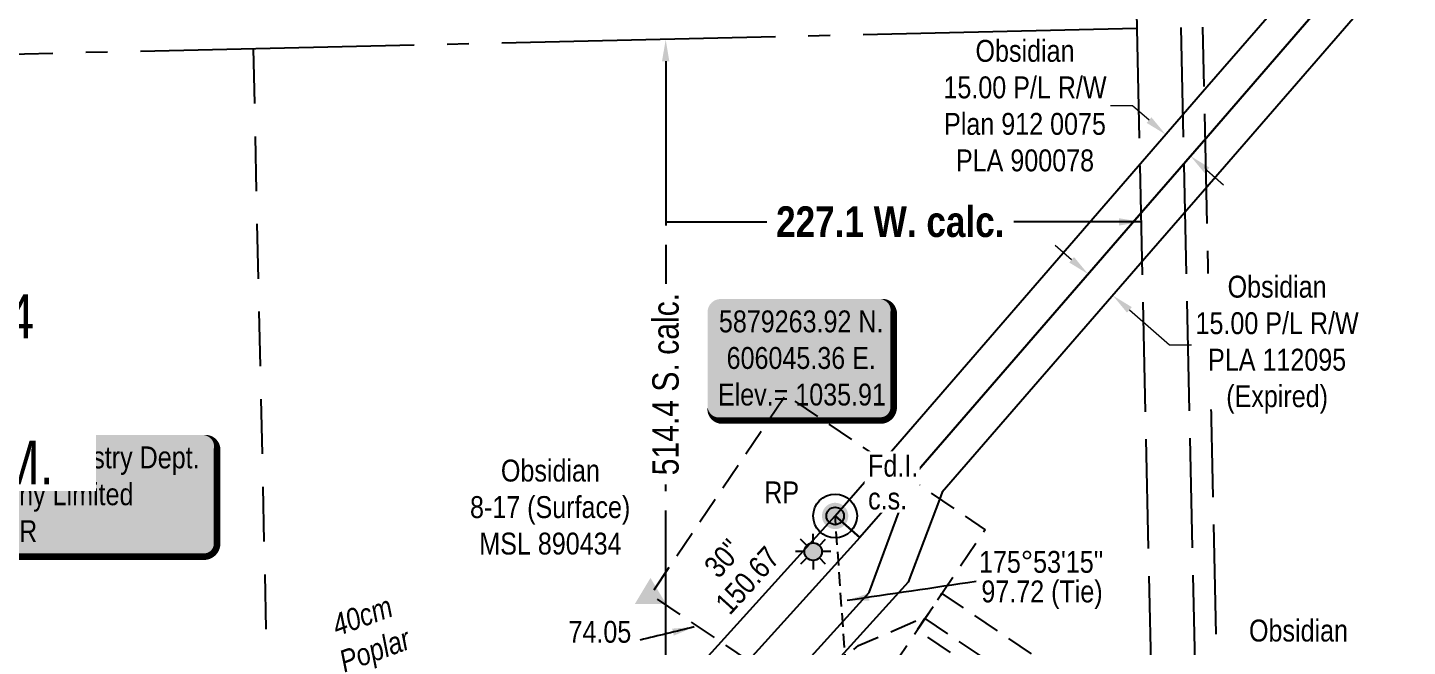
# Model space of a CAD drawing. Extents: x 600150 to 611140, y 5875920 to 5882157.
# Drawn here: x 605677 to 606307, y 5879204 to 5879487 of the extents above; entities that cross this region are included whole.
import ezdxf
from ezdxf.enums import TextEntityAlignment as Align

# ---------------------------------------------------------------- set-up
doc = ezdxf.new("R2010")
doc.units = 0
doc.header["$LTSCALE"] = 5
doc.header["$PDSIZE"] = 0.5
for name, pattern in [('foc-ACCESSROAD', [3.75, 2.5, -1.25]), ('foc-COORDS', [16.75, 15, -1.75]), ('foc-FLOWLINE', [3.75, 2.5, -1.25]), ('foc-LSD', [8, 5, -3]), ('foc-QUARTERLINE', [33, 25, -3, 2, -3]), ('foc-TIELINE', [1.875, 1.25, -0.625]), ('foc-UNSURVEYED', [12.5, 10, -2.5])]:
    doc.linetypes.add(name, pattern=pattern)
doc.layers.get('Defpoints').update_dxf_attribs({"color": 9})
for name, color, linetype in [('35', 37, 'Continuous'), ('C-AR', 13, 'foc-ACCESSROAD'), ('C-RW', 13, 'Continuous'), ('C-SYMBOL', 7, 'Continuous'), ('C-WS', 13, 'foc-ACCESSROAD'), ('C-WS-S', 13, 'Continuous'), ('DETAIL-T', 7, 'Continuous'), ('F-EZE', 190, 'foc-FLOWLINE'), ('L-BD', 7, 'Continuous'), ('L-MON', 1, 'Continuous'), ('L-QSEC', 8, 'foc-QUARTERLINE'), ('L-SECLBL', 7, 'Continuous'), ('L-SECTION-LSD', 7, 'foc-LSD'), ('L-TIE', 7, 'foc-TIELINE'), ('L-TIE-T', 7, 'Continuous'), ('L-USEC', 7, 'foc-UNSURVEYED'), ('P-OFFSETS', 7, 'foc-COORDS'), ('T-BUSH-T', 110, 'Continuous')]:
    doc.layers.add(name, color=color, linetype=linetype)
for name, color, linetype, lineweight in [('C-AR-T', 13, 'Continuous', 9), ('C-RW-T', 13, 'Continuous', 9), ('C-WS-T', 13, 'Continuous', 9)]:
    doc.layers.add(name, color=color, linetype=linetype, lineweight=lineweight)
doc.styles.add('175L', font='ARIALN.TTF', dxfattribs={"height": 20})
doc.styles.add('80', font='ARIALN.TTF', dxfattribs={"height": 10})
doc.styles.add('80CG', font='ARIALN.TTF', dxfattribs={"height": 10})
doc.styles.add('80L', font='ARIALN.TTF', dxfattribs={"height": 10})
doc.styles.add('80LS', font='ARIALNI.TTF', dxfattribs={"height": 10})
doc.dimstyles.new('CG2011', dxfattribs={"dimscale": 5, "dimtxt": 9, "dimasz": 2, "dimexe": 0.2, "dimexo": 0.0625, "dimgap": 0.5, "dimtad": 0, "dimtih": 1, "dimtoh": 1, "dimzin": 0, "dimdsep": 46, "dimtxsty": '80CG', "dimcen": 0.1, "dimse1": 1, "dimse2": 1, "dimclrd": 256, "dimclrt": 256, "dimaunit": 1, "dimadec": 4, "dimazin": 0, "dimtfac": 0.06, "dimtofl": 0, "dimtmove": 0, "dimatfit": 1, "dimfxl": 0.2, "dimtolj": 1, "dimtzin": 0, "dimlwd": -1, "dimarcsym": 0})
doc.dimstyles.new('Compass 5 000', dxfattribs={"dimscale": 5, "dimtxt": 9, "dimasz": 2, "dimexe": 0.2, "dimexo": 0.0625, "dimgap": 0.5, "dimtad": 0, "dimtih": 1, "dimtoh": 1, "dimzin": 0, "dimdsep": 46, "dimtxsty": '80CG', "dimcen": 0.1, "dimse1": 1, "dimse2": 1, "dimclrd": 256, "dimclrt": 256, "dimaunit": 1, "dimadec": 4, "dimazin": 0, "dimtfac": 0.06, "dimtofl": 0, "dimtmove": 0, "dimatfit": 1, "dimfxl": 0.2, "dimtolj": 1, "dimtzin": 0, "dimlwd": -1, "dimarcsym": 0})

# ---------------------------------------------------------------- blocks, each defined once
blk = doc.blocks.new('*U378')
h = blk.add_hatch(color=255)
edge = h.paths.add_edge_path()
edge.add_line((-151.5, -28.5), (151.5, -28.5))
edge.add_arc((151.5, -22.5), 6, 270, 360)
edge.add_line((157.5, -22.5), (157.5, 21))
edge.add_arc((151.5, 21), 6, 0, 90)
edge.add_line((151.5, 27), (-151.5, 27))
edge.add_arc((-151.5, 21), 6, 90, 180)
edge.add_line((-157.5, 21), (-157.5, -22.5))
edge.add_arc((-151.5, -22.5), 6, 180, 270)
at = {"color": 44, "flags": 128}
blk.add_lwpolyline([(-151.5, -28.5, 3, 3, 0), (151.5, -28.5, 3, 3, 0.414214), (157.5, -22.5, 3, 3, 0), (157.5, 21, 3, 0, 0.414214), (151.5, 27, 0, 0, 0), (-151.5, 27, 0, 0, 0.414214), (-157.5, 21, 0, 0, 0), (-157.5, -22.5, 0, 3, 0.414214)], format="xyseb", close=True, dxfattribs=at)
at = {"color": 44, "style": '80'}
blk.add_attdef('ENTER_TEXT_001', (-35.99, -5), '', height=10, dxfattribs=at)
blk = doc.blocks.new('*D380')
at = {"layer": 'C-RW-T', "transparency": 16777216}
for p, q in [((606181.15, 5879451.17), (606171.15, 5879451.17)), ((606188.7, 5879444.62), (606181.15, 5879451.17)), ((606215.15, 5879421.7), (606222.71, 5879415.15))]:
    blk.add_line(p, q, dxfattribs=at)
for points in [[(606189.8, 5879445.88), (606187.61, 5879443.36), (606196.26, 5879438.07)], [(606216.24, 5879422.96), (606214.06, 5879420.44), (606207.59, 5879428.25)]]:
    blk.add_solid(points, dxfattribs=at)
at = {"layer": 'Defpoints', "color": 0, "transparency": 16777216}
for p in [(606196.26, 5879438.07), (606136.41, 5879368.99), (606147.74, 5879359.17)]:
    blk.add_point(p, dxfattribs=at)
at = {"layer": 'C-RW-T', "transparency": 16777216, "insert": (606132.06, 5879451.17), "char_height": 10, "attachment_point": 5, "style": '80CG'}
blk.add_mtext('\\A1;Obsidian\\P15.00 P/L R/W\\PPlan 912 0075\\PPLA 900078', dxfattribs=at)
blk = doc.blocks.new('GAS')
h = blk.add_hatch(color=255)
h.dxf.hatch_style = 1
edge = h.paths.add_edge_path()
edge.add_arc((0, 0), 0.9, 0, 360)
for p, q in [((0, 0.81), (0, 1.62)), ((-0.81, 0), (-1.62, 0)), ((-0.57, 0.57), (-1.14, 1.14)), ((0.57, 0.57), (1.14, 1.14)), ((1.62, 0), (0.81, 0)), ((-0.57, -0.57), (-1.14, -1.14)), ((0, -0.81), (0, -1.62)), ((1.14, -1.14), (0.57, -0.57))]:
    blk.add_line(p, q)
blk.add_circle((0, 0), 0.8)
blk = doc.blocks.new('*D385')
at = {"layer": 'C-AR-T', "transparency": 16777216}
for p, q in [((606196.84, 5879170.6), (606213.42, 5879194.84)), ((606213.42, 5879194.84), (606223.42, 5879194.84)), ((606174.25, 5879137.58), (606168.61, 5879129.32))]:
    blk.add_line(p, q, dxfattribs=at)
for points in [[(606195.46, 5879171.54), (606198.22, 5879169.66), (606191.19, 5879162.35)], [(606172.88, 5879138.52), (606175.63, 5879136.64), (606179.9, 5879145.83)]]:
    blk.add_solid(points, dxfattribs=at)
at = {"layer": 'Defpoints', "color": 0, "transparency": 16777216}
for p in [(606175.09, 5879173.36), (606191.19, 5879162.35), (606163.79, 5879156.85)]:
    blk.add_point(p, dxfattribs=at)
at = {"layer": 'C-AR-T', "transparency": 16777216, "insert": (606256.93, 5879194.84), "char_height": 10, "attachment_point": 5, "style": '80CG'}
blk.add_mtext('\\A1;Obsidian\\P20.00 A/R\\PLOC 890381', dxfattribs=at)
blk = doc.blocks.new('fdia')
at = {"color": 255, "const_width": 1}
blk.add_lwpolyline([(-0.5, 0, 1), (0.5, 0, 1)], format="xyb", close=True, dxfattribs=at)
blk = doc.blocks.new('Fdiaa')
blk.add_blockref('fdia', (0, 0))
blk = doc.blocks.new('fdib')
at = {"color": 1, "const_width": 1.6}
blk.add_lwpolyline([(-0.4, 0, 1), (0.4, 0, 1)], format="xyb", close=True, dxfattribs=at)
at = {"color": 1}
blk.add_circle((0, 0), 0.8, dxfattribs=at)
blk = doc.blocks.new('Fdibb')
blk.add_blockref('fdib', (0, 0))
blk = doc.blocks.new('fdicc')
for name in ['Fdibb', 'Fdiaa']:
    blk.add_blockref(name, (0, 0))
blk = doc.blocks.new('FDI')
blk.add_blockref('fdicc', (0, 0))
blk = doc.blocks.new('STRIA')
blk.add_hatch(color=255).paths.add_polyline_path([(-0.04, 1.52), (-1.47, -0.87), (1.39, -0.87)])
blk = doc.blocks.new('STRIAA')
blk.add_blockref('STRIA', (0, 0))
blk = doc.blocks.new('STRIB')
at = {"color": 1}
blk.add_solid([(-1.12, -0.67), (-0.04, 1.13), (1.04, -0.67)], dxfattribs=at)
blk = doc.blocks.new('STRIBB')
blk.add_blockref('STRIB', (0, 0))
blk = doc.blocks.new('STRICC')
for name in ['STRIAA', 'STRIBB']:
    blk.add_blockref(name, (0, 0))
blk = doc.blocks.new('fdspike')
blk.add_blockref('STRICC', (0, 0))
blk = doc.blocks.new('*D395')
at = {"layer": 'Defpoints', "color": 0, "transparency": 16777216}
for p in [(605968, 5879481.5), (605968.11, 5879481.5), (605968.11, 5878940.18)]:
    blk.add_point(p, dxfattribs=at)
at = {"layer": 'P-OFFSETS', "transparency": 16777216}
for p, q in [((605968, 5879471.5), (605968, 5879369.88)), ((605968, 5878940.18), (605968, 5879278.3))]:
    blk.add_line(p, q, dxfattribs=at)
blk.add_solid([(605966.33, 5879471.5), (605969.66, 5879471.5), (605968, 5879481.5)], dxfattribs=at)
at = {"layer": 'P-OFFSETS', "transparency": 16777216, "insert": (605968, 5879324.09), "char_height": 10, "attachment_point": 5, "rotation": 90, "style": '80CG'}
blk.add_mtext('\\A1;{\\H1.2x;514.4 S. calc.}', dxfattribs=at)
blk = doc.blocks.new('_None')
blk = doc.blocks.new('RP')
at = {"layer": '35', "color": 3}
blk.add_circle((0, 0), 10, dxfattribs=at)
at = {"layer": '35', "color": 3, "style": '80'}
blk.add_attdef('RP_001', (-32.36, 5.75), '', height=10, dxfattribs=at)
blk = doc.blocks.new('*U399')
h = blk.add_hatch(color=254)
edge = h.paths.add_edge_path()
edge.add_line((-36.5, -28.5), (36.5, -28.5))
edge.add_arc((36.5, -22.5), 6, 270, 360)
edge.add_line((42.5, -22.5), (42.5, 21))
edge.add_arc((36.5, 21), 6, 0, 90)
edge.add_line((36.5, 27), (-36.5, 27))
edge.add_arc((-36.5, 21), 6, 90, 180)
edge.add_line((-42.5, 21), (-42.5, -22.5))
edge.add_arc((-36.5, -22.5), 6, 180, 270)
at = {"color": 1, "flags": 128}
blk.add_lwpolyline([(-36.5, -28.5, 3, 3, 0), (36.5, -28.5, 3, 3, 0.414214), (42.5, -22.5, 3, 3, 0), (42.5, 21, 3, 0, 0.414214), (36.5, 27, 0, 0, 0), (-36.5, 27, 0, 0, 0.414214), (-42.5, 21, 0, 0, 0), (-42.5, -22.5, 0, 3, 0.414214)], format="xyseb", close=True, dxfattribs=at)
blk.add_lwpolyline([(-30.59, -6.27, 0, 10, 0), (0, 0, 5, 5, 0)], format="xyseb", dxfattribs=at)
at = {"color": 1, "style": '80'}
blk.add_attdef('ENTER_TEXT_001', (-35.99, -5), '', height=10, dxfattribs=at)
blk = doc.blocks.new('*D401')
at = {"layer": 'C-RW-T', "transparency": 16777216}
for p, q in [((606153.35, 5879380.86), (606145.79, 5879387.41)), ((606179.73, 5879357.99), (606198.08, 5879342.07)), ((606198.08, 5879342.07), (606208.08, 5879342.07))]:
    blk.add_line(p, q, dxfattribs=at)
for points in [[(606154.44, 5879382.12), (606152.26, 5879379.6), (606160.9, 5879374.31)], [(606180.82, 5879359.25), (606178.63, 5879356.73), (606172.17, 5879364.54)]]:
    blk.add_solid(points, dxfattribs=at)
at = {"layer": 'Defpoints', "color": 0, "transparency": 16777216}
for p in [(606172.17, 5879364.54), (606139.63, 5879349.78), (606150.9, 5879340.01)]:
    blk.add_point(p, dxfattribs=at)
at = {"layer": 'C-RW-T', "transparency": 16777216, "insert": (606247.17, 5879342.07), "char_height": 10, "attachment_point": 5, "style": '80CG', "bg_fill": 3, "box_fill_scale": 1.1, "bg_fill_color": 256, "bg_fill_true_color": 13158600, "bg_fill_transparency": 0}
blk.add_mtext('\\A1;Obsidian\\P15.00 P/L R/W\\PPLA 112095\\P(Expired)', dxfattribs=at)

msp = doc.modelspace()

# ---------------------------------------------------------------- linework, layer by layer
at = {"layer": 'C-AR', "flags": 128}
msp.add_lwpolyline([(606252.039, 5879105.1), (606246.97, 5879099.956), (606222.656, 5879116.586), (606205.469, 5879128.34), (606192.027, 5879137.534), (606127.419, 5879181.723), (606082.915, 5879211.909), (606086.384, 5879217.044), (606094.108, 5879228.473), (606138.717, 5879198.241), (606191.487, 5879162.148), (606216.766, 5879144.857), (606222.116, 5879141.198), (606261.241, 5879114.437), (606252.039, 5879105.1)], close=True, dxfattribs=at)
at = {"layer": 'C-RW'}
for points in [[(606405.871, 5879656.93), (606257.769, 5879486.067), (606215.624, 5879437.448), (606186.197, 5879403.499), (606080.55, 5879281.617), (606079.83, 5879280.516), (606056.692, 5879254.094), (606045.362, 5879263.915), (606067.08, 5879288.97), (606185.708, 5879425.826), (606215.134, 5879459.774), (606237.545, 5879485.627), (606394.637, 5879666.86)], [(606421.291, 5879651.821), (606277.937, 5879486.505), (606216.111, 5879415.211), (606186.685, 5879381.275), (606094.293, 5879274.73), (606093.037, 5879271.418), (606078.717, 5879233.736), (605977.678, 5879122.065), (605879.507, 5879013.47), (605872.088, 5879020.169), (605970.265, 5879128.771), (606060.872, 5879228.913), (606079.954, 5879280.424), (606080.533, 5879281.598), (606186.197, 5879403.499), (606215.624, 5879437.447), (606257.768, 5879486.067), (606405.871, 5879656.93)], [(605445.417, 5878918.245), (605705.711, 5878947.591), (605824.585, 5879019.792), (605944.318, 5879152.238), (606045.362, 5879263.915), (606056.692, 5879254.094), (605955.438, 5879142.181), (605834.239, 5879008.112), (605710.673, 5878933.062), (605446.852, 5878903.317)]]:
    msp.add_lwpolyline(points, dxfattribs=at)
at = {"layer": 'C-WS', "flags": 128}
msp.add_lwpolyline([(606052.366, 5879166.487), (605961.24, 5879228.015), (606022.768, 5879319.141), (606113.895, 5879257.613), (606052.366, 5879166.487)], close=True, dxfattribs=at)
at = {"layer": 'F-EZE', "flags": 128}
msp.add_lwpolyline([(606086.384, 5879217.044), (606191.846, 5879145.777), (606222.469, 5879125.082), (606252.039, 5879105.1), (606246.97, 5879099.956), (606241.334, 5879094.238), (606222.872, 5879106.715), (606192.248, 5879127.408), (606089.072, 5879197.131), (606066.409, 5879187.355), (606045.322, 5879171.082), (606041.955, 5879168.479), (606016.001, 5879164.506), (606012.897, 5879164.028), (605907, 5879047.149), (605907.374, 5879044.132), (605909.924, 5879023.572), (605938.96, 5878997.333), (605928.908, 5878986.206), (605890.06, 5879021.314), (605889.664, 5879024.508), (605888.754, 5879031.841), (605888.02, 5879037.761), (605886.846, 5879047.223), (606010.667, 5879183.912), (606021.671, 5879185.598), (606023.649, 5879185.9), (606033.815, 5879187.457), (606043.402, 5879194.873), (606056.107, 5879204.698), (606085.78, 5879217.453), (606086.384, 5879217.044)], close=True, dxfattribs=at)
at = {"layer": 'L-QSEC'}
msp.add_line((606183.084, 5879486.423), (605410.712, 5879468.734), dxfattribs=at)
at = {"layer": 'L-SECTION-LSD'}
msp.add_line((605779.636, 5879477.183), (605797.256, 5878673.04), dxfattribs=at)
at = {"layer": 'L-TIE'}
msp.add_line((606052.366, 5879166.487), (606045.362, 5879263.915), dxfattribs=at)
at = {"layer": 'L-USEC'}
for p, q in [((606174.23, 5879888.493), (606183.084, 5879486.423)), ((606183.084, 5879486.423), (606191.937, 5879084.347)), ((606203.187, 5879486.865), (606212.04, 5879084.79)), ((606222.092, 5879085.008), (606213.239, 5879487.083))]:
    msp.add_line(p, q, dxfattribs=at)
at = {"layer": 'P-OFFSETS'}
for p, q in [((605968.107, 5879398.162), (606014.161, 5879398.162)), ((606185.027, 5879398.162), (606126.935, 5879398.162))]:
    msp.add_line(p, q, dxfattribs=at)
msp.add_solid([(606175.032, 5879399.828), (606175.032, 5879396.496), (606185.027, 5879398.162)], dxfattribs=at)

# ---------------------------------------------------------------- block references
at = {"layer": '35', "xscale": 0.99957683, "yscale": 0.99957683, "zscale": 0.99957683}
msp.add_blockref('RP', (606045.362, 5879263.915), dxfattribs=at).add_auto_attribs({'RP_001': 'RP'})
at = {"layer": 'C-WS-S', "xscale": 4.99788415, "yscale": 4.99788415, "zscale": 4.99788415}
msp.add_blockref('GAS', (606035.309, 5879247.613), dxfattribs=at)
at = {"layer": 'DETAIL-T'}
ref = msp.add_blockref('*U399', (606029.606, 5879335.961), dxfattribs=dict(at, xscale=0.99957683, yscale=0.99957683, zscale=0.99957683))
ref.add_attrib('ENTER_TEXT_001', '5879263.92 N.', (605992.303, 5879347.729), dxfattribs={"layer": '0', "color": 1, "height": 9.99577, "style": '80'})
ref.add_attrib('ENTER_TEXT_002', '606045.36 E.', (605995.825, 5879331.028), dxfattribs={"layer": '0', "color": 1, "height": 9.99577, "style": '80'})
ref.add_attrib('ENTER_TEXT_003', 'Elev.= 1035.91', (605991.85, 5879314.328), dxfattribs={"layer": '0', "color": 1, "height": 9.99577, "style": '80'})
at = {"layer": 'L-MON', "color": 6, "xscale": 4.999999999999984, "yscale": 4.999999999999984, "zscale": 4.999999999999984}
for name, p in [('FDI', (606045.362, 5879263.915)), ('fdspike', (605961.24, 5879228.015))]:
    msp.add_blockref(name, p, dxfattribs=at)
at = {"layer": 'L-SECLBL'}
ref = msp.add_blockref('*U378', (605605.683, 5879273.807), dxfattribs=at)
ref.add_attrib('ENTER_TEXT_001', 'CLR090045 Rocky Mountain House Office - Forestry Dept.', (605456.583, 5879285.648), dxfattribs={"layer": '0', "color": 44, "height": 10, "style": '80'})
ref.add_attrib('ENTER_TEXT_002', 'FMA0900046 Weyerhaeuser Company Limited', (605486.229, 5879268.804), dxfattribs={"layer": '0', "color": 44, "height": 10, "style": '80'})
ref.add_attrib('ENTER_TEXT_003', 'TPA 624 GREGORY MILLER', (605530.175, 5879251.96), dxfattribs={"layer": '0', "color": 44, "height": 10, "style": '80'})

# ---------------------------------------------------------------- texts
at = {"layer": 'C-WS-T', "insert": (605874.682, 5879289.613), "char_height": 9.99577, "attachment_point": 1, "style": '80L'}
msp.add_mtext_dynamic_manual_height_columns('\\pi18.08308;Obsidian\\P\\pi3.97241;8-17 (Surface)\\P\\pi8.2305;MSL 890434', width=79.98117, gutter_width=49.979, heights=[0], dxfattribs=at)
at = {"layer": 'L-BD', "color": 6, "style": '80L'}
for s, p in [("30''", (605994.186, 5879244.6)), ('150.67', (606005.304, 5879234.54))]:
    msp.add_text(s, height=9.9958, rotation=47.8616, dxfattribs=at).set_placement(p, align=Align.MIDDLE)
at = {"layer": 'L-BD', "color": 3, "style": '80L'}
msp.add_text('74.05', height=9.9958, dxfattribs=at).set_placement((605937.96, 5879211.018), align=Align.MIDDLE)
at = {"layer": 'L-TIE-T', "style": '80L'}
for s, p in [("175°53'15''", (606139.448, 5879242.939)), ('97.72 (Tie)', (606139.826, 5879228.212))]:
    msp.add_text(s, height=9.99577, dxfattribs=at).set_placement(p, align=Align.MIDDLE)
at = {"layer": 'P-OFFSETS', "insert": (606070.548, 5879398.162), "char_height": 9.99577, "attachment_point": 5, "style": '80CG'}
msp.add_mtext('\\A1;{\\fArial Narrow|b1|i0|c0|p34;\\H1.4x;\\C14;227.1 W. calc.}', dxfattribs=at)
at = {"layer": 'T-BUSH-T', "linetype": 'Continuous', "insert": (605827.72, 5879223.044), "char_height": 9.99157, "width": 34.17759, "attachment_point": 2, "rotation": 20, "style": '80LS'}
msp.add_mtext('40cm Poplar', dxfattribs=at)

# ---------------------------------------------------------------- dimensions: what is measured, and where the dimension line sits
at = {"layer": 'C-AR-T'}
dim = msp.add_linear_dim(base=(606191.195, 5879162.348), p1=(606163.79, 5879156.847), p2=(606175.088, 5879173.364), angle=55.629057, text='Obsidian\\P20.00 A/R\\PLOC 890381', dimstyle='Compass 5 000', dxfattribs=at)
dim.commit()
dim.dimension.update_dxf_attribs({"geometry": '*D385', "text_midpoint": (606256.93, 5879194.838), "dimtype": 161})
at = {"layer": 'C-RW-T', "color": 6}
dim = msp.add_linear_dim(base=(606196.261, 5879438.07), p1=(606147.741, 5879359.175), p2=(606136.409, 5879368.994), angle=139.092219, text='Obsidian\\P15.00 P/L R/W\\PPlan 912 0075\\PPLA 900078', dimstyle='Compass 5 000', dxfattribs=at)
dim.commit()
dim.dimension.update_dxf_attribs({"geometry": '*D380', "text_midpoint": (606132.06, 5879451.167), "dimtype": 161})
at = {"layer": 'P-OFFSETS'}
dim = msp.add_linear_dim(base=(605967.995, 5879481.499), p1=(605968.107, 5878940.175), p2=(605968.107, 5879481.499), angle=89.999994, text='{\\H1.2x;514.4 S. calc.}', dimstyle='CG2011', override={"dimtxt": 10, "dimgap": 1, "dimtad": 1, "dimdec": 1, "dimblk1": 'None', "dimsah": 1}, dxfattribs=at)
dim.commit()
dim.dimension.update_dxf_attribs({"geometry": '*D395', "text_midpoint": (605967.995, 5879324.088), "dimtype": 161, "text_rotation": 90})

# ---------------------------------------------------------------- leaders
at = {"layer": 'L-BD', "color": 3, "path_type": 1}
msp.add_leader([(605981.023, 5879213.213), (605956.363, 5879207.225)], dimstyle='Compass 5 000', override={"dimgap": 0.5, "dimtad": 0}, dxfattribs=at)
at = {"layer": 'L-TIE-T', "path_type": 1}
msp.add_leader([(606050.895, 5879225.427), (606109.701, 5879234.109)], dimstyle='Compass 5 000', override={"dimgap": 0.5, "dimtad": 0}, dxfattribs=at)

# ---------------------------------------------------------------- next in the draw order: texts
at = {"layer": 'C-SYMBOL', "color": 3, "insert": (605605.817, 5879365.027), "char_height": 20, "width": 198.20819, "attachment_point": 2, "style": '175L', "bg_fill": 3, "box_fill_scale": 1.15, "bg_fill_color": 256, "bg_fill_true_color": 256, "bg_fill_transparency": 0}
msp.add_mtext('Theor. S.E.1/4 Sec. 17-47-10-W.5M.', dxfattribs=at)
at = {"layer": 'L-MON', "insert": (606060.415, 5879291.855), "char_height": 9.9958, "attachment_point": 1, "line_spacing_factor": 0.9, "style": '80L', "bg_fill": 3, "box_fill_scale": 1.15, "bg_fill_color": 256, "bg_fill_true_color": 256, "bg_fill_transparency": 0}
msp.add_mtext_dynamic_manual_height_columns('Fd.I.\\Pc.s.', width=22.03474, gutter_width=49.979, heights=[0], dxfattribs=at)

# ---------------------------------------------------------------- next in the draw order: dimensions: what is measured, and where the dimension line sits
at = {"layer": 'C-RW-T'}
dim = msp.add_linear_dim(base=(606172.171, 5879364.538), p1=(606139.631, 5879349.777), p2=(606150.898, 5879340.007), angle=319.069759, text='Obsidian\\P15.00 P/L R/W\\PPLA 112095\\P(Expired)', dimstyle='Compass 5 000', override={"dimtfill": 1}, dxfattribs=at)
dim.commit()
dim.dimension.update_dxf_attribs({"geometry": '*D401', "text_midpoint": (606247.167, 5879342.071), "dimtype": 161})

doc.saveas('drawing.dxf')
